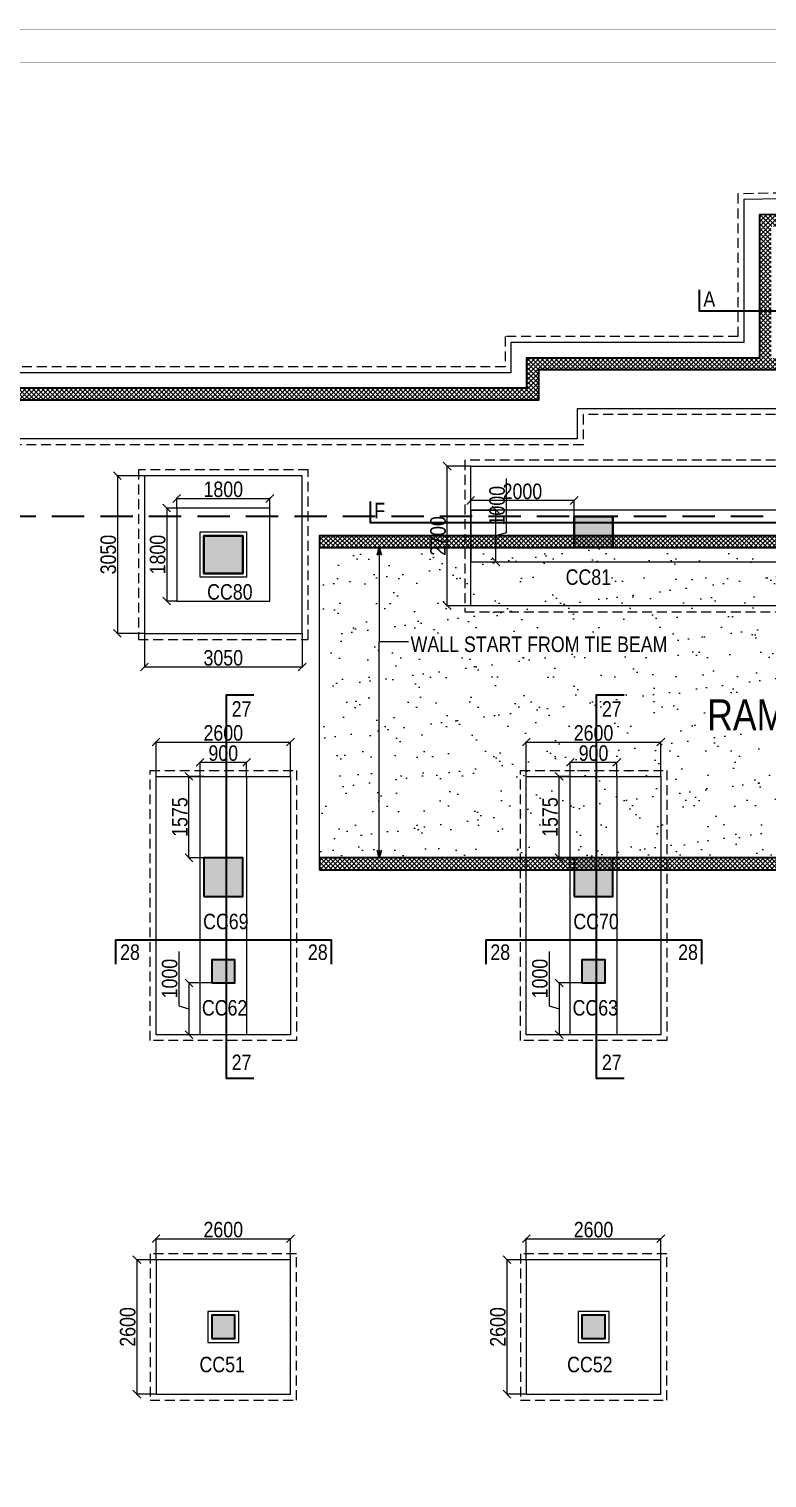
# Model space of a CAD drawing. Header units: millimetres. Extents: x 1112055 to 3390982, y -148532 to 766891.
# Drawn here: x 2890626 to 2904892, y 348168 to 376192 of the extents above; entities that cross this region are included whole.
import ezdxf

# ---------------------------------------------------------------- set-up
doc = ezdxf.new("R2010")
doc.units = ezdxf.units.MM
doc.header["$PDMODE"] = 35
doc.header["$PDSIZE"] = -25
doc.linetypes.add('DASHED2', pattern=[0.375, 0.25, -0.125])
doc.linetypes.add('Hidden', pattern=[9.525, 6.35, -3.175])
for name, color, linetype, lineweight in [('B COL. NO.', 3, 'Continuous', 20), ('B FINAL COLUMN', 1, 'Continuous', 30), ('B FOOTING', 49, 'Continuous', 20), ('B FOOTING DIM', 234, 'Continuous', 9), ('B HATCH', 250, 'Continuous', 0), ('B P.C.C', 251, 'Continuous', 0), ('B TITLE BLOCK', 250, 'Continuous', 0), ('EXCAVATION LINE', 236, 'Continuous', 30)]:
    doc.layers.add(name, color=color, linetype=linetype, lineweight=lineweight)
doc.layers.add('B Pedestal', color=7, linetype='Continuous', lineweight=9, true_color=0x5c8948)
doc.layers.add('B-COL HT', color=7, linetype='Continuous', lineweight=0, true_color=0x4e4f45)
doc.styles.add('ARIAL', font='arial.ttf')
doc.styles.add('SWINC', font='swissc.ttf')
doc.dimstyles.new('BHOOMI', dxfattribs={"dimtxt": 230, "dimasz": 150, "dimexe": 10, "dimexo": 0, "dimgap": 25, "dimtad": 1, "dimdec": 0, "dimzin": 0, "dimdsep": 46, "dimtxsty": 'SWINC', "dimblk": 'OBLIQUE', "dimcen": 0.09, "dimclrd": 250, "dimclre": 250, "dimclrt": 256, "dimaunit": 1, "dimadec": 3, "dimazin": 0, "dimtfac": 1, "dimtdec": 0, "dimtofl": 0, "dimtmove": 1, "dimatfit": 3, "dimfxl": 100, "dimtolj": 1, "dimtzin": 0, "dimlwd": 9, "dimlwe": 5, "dimarcsym": 0})
doc.dimstyles.new('DIM 1', dxfattribs={"dimscale": 0, "dimtxt": 230, "dimasz": 150, "dimexe": 0.18, "dimexo": 0.0625, "dimgap": 0.5, "dimtad": 1, "dimdec": 0, "dimzin": 0, "dimdsep": 46, "dimtxsty": 'ARIAL', "dimblk": 'OBLIQUE', "dimcen": 6, "dimse1": 1, "dimse2": 1, "dimclrd": 256, "dimclrt": 256, "dimadec": 0, "dimazin": 2, "dimtfac": 0.75, "dimtdec": 0, "dimtix": 1, "dimtofl": 0, "dimtmove": 1, "dimatfit": 3, "dimldrblk": 'OPEN30', "dimfxl": 0.18, "dimfrac": 1, "dimtolj": 1, "dimtzin": 0, "dimlwd": -1, "dimarcsym": 0})
pattern_1 = [(45, (1045717.51, -149308.41), (-44.9012806, 44.9012806), []), (135, (1045717.51, -149308.41), (-44.9012806, -44.9012806), [])]

# ---------------------------------------------------------------- blocks, each defined once
blk = doc.blocks.new('_Oblique')
at = {"color": 0, "linetype": 'ByBlock', "lineweight": -2}
blk.add_line((-0.5, -0.5), (0.5, 0.5), dxfattribs=at)
blk = doc.blocks.new('*D4913')
at = {"layer": 'B FOOTING DIM', "color": 250, "lineweight": 5, "ltscale": 0.5, "transparency": 16777216}
for p, q in [((2899164, 366887), (2899164, 367082)), ((2901164, 367072), (2899164, 367072)), ((2901164, 366762), (2901164, 367082))]:
    blk.add_line(p, q, dxfattribs=at)
at = {"layer": 'Defpoints', "color": 0, "transparency": 16777216}
for p in [(2899164, 367072), (2899164, 366887), (2901164, 366762)]:
    blk.add_point(p, dxfattribs=at)
at = {"layer": 'B FOOTING DIM', "color": 250, "lineweight": 5, "transparency": 16777216, "xscale": 150, "yscale": 150, "zscale": 150, "rotation": 180}
blk.add_blockref('_Oblique', (2899164, 367072), dxfattribs=at)
at = {"layer": 'B FOOTING DIM', "color": 250, "lineweight": 5, "transparency": 16777216, "xscale": 150, "yscale": 150, "zscale": 150}
blk.add_blockref('_Oblique', (2901164, 367072), dxfattribs=at)
at = {"layer": 'B FOOTING DIM', "transparency": 16777216, "insert": (2900164, 367247), "char_height": 300, "attachment_point": 5, "style": 'SWINC'}
blk.add_mtext('\\A1;2000', dxfattribs=at)
blk = doc.blocks.new('*D4914')
at = {"layer": 'B FOOTING DIM', "color": 250, "lineweight": 5, "ltscale": 0.5, "transparency": 16777216}
for p, q in [((2899164, 367737), (2898699, 367737)), ((2898709, 365037), (2898709, 367737)), ((2899164, 365037), (2898699, 365037))]:
    blk.add_line(p, q, dxfattribs=at)
at = {"layer": 'Defpoints', "color": 0, "transparency": 16777216}
for p in [(2898709, 367737), (2899164, 367737), (2899164, 365037)]:
    blk.add_point(p, dxfattribs=at)
at = {"layer": 'B FOOTING DIM', "color": 250, "lineweight": 5, "transparency": 16777216, "xscale": 150, "yscale": 150, "zscale": 150}
for p, rotation in [((2898709, 367737), 90), ((2898709, 365037), 270)]:
    blk.add_blockref('_Oblique', p, dxfattribs=dict(at, rotation=rotation))
at = {"layer": 'B FOOTING DIM', "transparency": 16777216, "insert": (2898534, 366387), "char_height": 300, "attachment_point": 5, "rotation": 90, "style": 'SWINC'}
blk.add_mtext('\\A1;2700', dxfattribs=at)
blk = doc.blocks.new('*D4915')
at = {"layer": 'B FOOTING DIM', "color": 250, "lineweight": 5, "ltscale": 0.5, "transparency": 16777216}
for p, q in [((2899850, 367497), (2899850, 366447)), ((2899164, 366887), (2899662, 366887)), ((2899652, 365887), (2899652, 366887)), ((2899850, 366447), (2899652, 366387)), ((2899164, 365887), (2899662, 365887))]:
    blk.add_line(p, q, dxfattribs=at)
at = {"layer": 'Defpoints', "color": 0, "transparency": 16777216}
for p in [(2899164, 366887), (2899652, 366887), (2899164, 365887)]:
    blk.add_point(p, dxfattribs=at)
at = {"layer": 'B FOOTING DIM', "color": 250, "lineweight": 5, "transparency": 16777216, "xscale": 150, "yscale": 150, "zscale": 150}
for p, rotation in [((2899652, 366887), 90), ((2899652, 365887), 270)]:
    blk.add_blockref('_Oblique', p, dxfattribs=dict(at, rotation=rotation))
at = {"layer": 'B FOOTING DIM', "transparency": 16777216, "insert": (2899675, 366972), "char_height": 300, "attachment_point": 5, "rotation": 90, "style": 'SWINC'}
blk.add_mtext('\\A1;1000', dxfattribs=at)
blk = doc.blocks.new('*D5030')
at = {"layer": 'B FOOTING DIM', "color": 250, "lineweight": 5, "ltscale": 0.5, "transparency": 16777216}
for p, q in [((2892857, 367552), (2892325, 367552)), ((2892335, 367552), (2892335, 364502)), ((2892857, 364502), (2892325, 364502))]:
    blk.add_line(p, q, dxfattribs=at)
at = {"layer": 'Defpoints', "color": 0, "transparency": 16777216}
for p in [(2892857, 367552), (2892335, 364502), (2892857, 364502)]:
    blk.add_point(p, dxfattribs=at)
at = {"layer": 'B FOOTING DIM', "color": 250, "lineweight": 5, "transparency": 16777216, "xscale": 150, "yscale": 150, "zscale": 150}
for p, rotation in [((2892335, 367552), 90), ((2892335, 364502), 270)]:
    blk.add_blockref('_Oblique', p, dxfattribs=dict(at, rotation=rotation))
at = {"layer": 'B FOOTING DIM', "transparency": 16777216, "insert": (2892160, 366027), "char_height": 300, "attachment_point": 5, "rotation": 90, "style": 'SWINC'}
blk.add_mtext('\\A1;3050', dxfattribs=at)
blk = doc.blocks.new('*D5031')
at = {"layer": 'B FOOTING DIM', "color": 250, "lineweight": 5, "ltscale": 0.5, "transparency": 16777216}
for p, q in [((2892857, 364502), (2892857, 363843)), ((2895907, 364502), (2895907, 363843)), ((2892857, 363853), (2895907, 363853))]:
    blk.add_line(p, q, dxfattribs=at)
at = {"layer": 'Defpoints', "color": 0, "transparency": 16777216}
for p in [(2892857, 364502), (2895907, 364502), (2895907, 363853)]:
    blk.add_point(p, dxfattribs=at)
at = {"layer": 'B FOOTING DIM', "color": 250, "lineweight": 5, "transparency": 16777216, "xscale": 150, "yscale": 150, "zscale": 150, "rotation": 180}
blk.add_blockref('_Oblique', (2892857, 363853), dxfattribs=at)
at = {"layer": 'B FOOTING DIM', "color": 250, "lineweight": 5, "transparency": 16777216, "xscale": 150, "yscale": 150, "zscale": 150}
blk.add_blockref('_Oblique', (2895907, 363853), dxfattribs=at)
at = {"layer": 'B FOOTING DIM', "transparency": 16777216, "insert": (2894382, 364028), "char_height": 300, "attachment_point": 5, "style": 'SWINC'}
blk.add_mtext('\\A1;3050', dxfattribs=at)
blk = doc.blocks.new('*D5032')
at = {"layer": 'B FOOTING DIM', "color": 250, "lineweight": 5, "ltscale": 0.5, "transparency": 16777216}
for p, q in [((2893482, 366927), (2893482, 367122)), ((2893482, 367112), (2895282, 367112)), ((2895282, 366927), (2895282, 367122))]:
    blk.add_line(p, q, dxfattribs=at)
at = {"layer": 'Defpoints', "color": 0, "transparency": 16777216}
for p in [(2895282, 367112), (2893482, 366927), (2895282, 366927)]:
    blk.add_point(p, dxfattribs=at)
at = {"layer": 'B FOOTING DIM', "color": 250, "lineweight": 5, "transparency": 16777216, "xscale": 150, "yscale": 150, "zscale": 150, "rotation": 180}
blk.add_blockref('_Oblique', (2893482, 367112), dxfattribs=at)
at = {"layer": 'B FOOTING DIM', "color": 250, "lineweight": 5, "transparency": 16777216, "xscale": 150, "yscale": 150, "zscale": 150}
blk.add_blockref('_Oblique', (2895282, 367112), dxfattribs=at)
at = {"layer": 'B FOOTING DIM', "transparency": 16777216, "insert": (2894382, 367287), "char_height": 300, "attachment_point": 5, "style": 'SWINC'}
blk.add_mtext('\\A1;1800', dxfattribs=at)
blk = doc.blocks.new('*D5033')
at = {"layer": 'B FOOTING DIM', "color": 250, "lineweight": 5, "ltscale": 0.5, "transparency": 16777216}
for p, q in [((2893482, 366927), (2893279, 366927)), ((2893289, 366927), (2893289, 365127)), ((2893482, 365127), (2893279, 365127))]:
    blk.add_line(p, q, dxfattribs=at)
at = {"layer": 'Defpoints', "color": 0, "transparency": 16777216}
for p in [(2893482, 366927), (2893289, 365127), (2893482, 365127)]:
    blk.add_point(p, dxfattribs=at)
at = {"layer": 'B FOOTING DIM', "color": 250, "lineweight": 5, "transparency": 16777216, "xscale": 150, "yscale": 150, "zscale": 150}
for p, rotation in [((2893289, 366927), 90), ((2893289, 365127), 270)]:
    blk.add_blockref('_Oblique', p, dxfattribs=dict(at, rotation=rotation))
at = {"layer": 'B FOOTING DIM', "transparency": 16777216, "insert": (2893114, 366027), "char_height": 300, "attachment_point": 5, "rotation": 90, "style": 'SWINC'}
blk.add_mtext('\\A1;1800', dxfattribs=at)
blk = doc.blocks.new('*D5078')
at = {"layer": 'B FOOTING DIM', "color": 250, "lineweight": 5, "ltscale": 0.5, "transparency": 16777216}
for p, q in [((2894007, 361737), (2893709, 361737)), ((2893719, 360162), (2893719, 361737)), ((2894007, 360162), (2893709, 360162))]:
    blk.add_line(p, q, dxfattribs=at)
at = {"layer": 'Defpoints', "color": 0, "transparency": 16777216}
for p in [(2893719, 361737), (2894007, 361737), (2894007, 360162)]:
    blk.add_point(p, dxfattribs=at)
at = {"layer": 'B FOOTING DIM', "color": 250, "lineweight": 5, "transparency": 16777216, "xscale": 150, "yscale": 150, "zscale": 150}
for p, rotation in [((2893719, 361737), 90), ((2893719, 360162), 270)]:
    blk.add_blockref('_Oblique', p, dxfattribs=dict(at, rotation=rotation))
at = {"layer": 'B FOOTING DIM', "transparency": 16777216, "insert": (2893544, 360950), "char_height": 300, "attachment_point": 5, "rotation": 90, "style": 'SWINC'}
blk.add_mtext('\\A1;1575', dxfattribs=at)
blk = doc.blocks.new('*D5079')
at = {"layer": 'B FOOTING DIM', "color": 250, "lineweight": 5, "ltscale": 0.5, "transparency": 16777216}
for p, q in [((2893521, 358352), (2893521, 357302)), ((2894232, 357742), (2893709, 357742)), ((2893719, 357742), (2893719, 356742)), ((2893521, 357302), (2893719, 357242)), ((2894232, 356742), (2893709, 356742))]:
    blk.add_line(p, q, dxfattribs=at)
at = {"layer": 'Defpoints', "color": 0, "transparency": 16777216}
for p in [(2894232, 357742), (2893719, 356742), (2894232, 356742)]:
    blk.add_point(p, dxfattribs=at)
at = {"layer": 'B FOOTING DIM', "color": 250, "lineweight": 5, "transparency": 16777216, "xscale": 150, "yscale": 150, "zscale": 150}
for p, rotation in [((2893719, 357742), 90), ((2893719, 356742), 270)]:
    blk.add_blockref('_Oblique', p, dxfattribs=dict(at, rotation=rotation))
at = {"layer": 'B FOOTING DIM', "transparency": 16777216, "insert": (2893346, 357827), "char_height": 300, "attachment_point": 5, "rotation": 90, "style": 'SWINC'}
blk.add_mtext('\\A1;1000', dxfattribs=at)
blk = doc.blocks.new('*D5080')
at = {"layer": 'B FOOTING DIM', "color": 250, "lineweight": 5, "ltscale": 0.5, "transparency": 16777216}
for p, q in [((2893932, 361737), (2893932, 362020)), ((2893932, 362010), (2894832, 362010)), ((2894832, 361737), (2894832, 362020))]:
    blk.add_line(p, q, dxfattribs=at)
at = {"layer": 'Defpoints', "color": 0, "transparency": 16777216}
for p in [(2894832, 362010), (2893932, 361737), (2894832, 361737)]:
    blk.add_point(p, dxfattribs=at)
at = {"layer": 'B FOOTING DIM', "color": 250, "lineweight": 5, "transparency": 16777216, "xscale": 150, "yscale": 150, "zscale": 150, "rotation": 180}
blk.add_blockref('_Oblique', (2893932, 362010), dxfattribs=at)
at = {"layer": 'B FOOTING DIM', "color": 250, "lineweight": 5, "transparency": 16777216, "xscale": 150, "yscale": 150, "zscale": 150}
blk.add_blockref('_Oblique', (2894832, 362010), dxfattribs=at)
at = {"layer": 'B FOOTING DIM', "transparency": 16777216, "insert": (2894382, 362185), "char_height": 300, "attachment_point": 5, "style": 'SWINC'}
blk.add_mtext('\\A1;900', dxfattribs=at)
blk = doc.blocks.new('*D5081')
at = {"layer": 'B FOOTING DIM', "color": 250, "lineweight": 5, "ltscale": 0.5, "transparency": 16777216}
for p, q in [((2893082, 361737), (2893082, 362411)), ((2893082, 362401), (2895682, 362401)), ((2895682, 361737), (2895682, 362411))]:
    blk.add_line(p, q, dxfattribs=at)
at = {"layer": 'Defpoints', "color": 0, "transparency": 16777216}
for p in [(2895682, 362401), (2893082, 361737), (2895682, 361737)]:
    blk.add_point(p, dxfattribs=at)
at = {"layer": 'B FOOTING DIM', "color": 250, "lineweight": 5, "transparency": 16777216, "xscale": 150, "yscale": 150, "zscale": 150, "rotation": 180}
blk.add_blockref('_Oblique', (2893082, 362401), dxfattribs=at)
at = {"layer": 'B FOOTING DIM', "color": 250, "lineweight": 5, "transparency": 16777216, "xscale": 150, "yscale": 150, "zscale": 150}
blk.add_blockref('_Oblique', (2895682, 362401), dxfattribs=at)
at = {"layer": 'B FOOTING DIM', "transparency": 16777216, "insert": (2894382, 362576), "char_height": 300, "attachment_point": 5, "style": 'SWINC'}
blk.add_mtext('\\A1;2600', dxfattribs=at)
blk = doc.blocks.new('*D5082')
at = {"layer": 'B FOOTING DIM', "color": 250, "lineweight": 5, "ltscale": 0.5, "transparency": 16777216}
for p, q in [((2901089, 361737), (2900865, 361737)), ((2900875, 360162), (2900875, 361737)), ((2901164, 360162), (2900865, 360162))]:
    blk.add_line(p, q, dxfattribs=at)
at = {"layer": 'Defpoints', "color": 0, "transparency": 16777216}
for p in [(2900875, 361737), (2901089, 361737), (2901164, 360162)]:
    blk.add_point(p, dxfattribs=at)
at = {"layer": 'B FOOTING DIM', "color": 250, "lineweight": 5, "transparency": 16777216, "xscale": 150, "yscale": 150, "zscale": 150}
for p, rotation in [((2900875, 361737), 90), ((2900875, 360162), 270)]:
    blk.add_blockref('_Oblique', p, dxfattribs=dict(at, rotation=rotation))
at = {"layer": 'B FOOTING DIM', "transparency": 16777216, "insert": (2900700, 360950), "char_height": 300, "attachment_point": 5, "rotation": 90, "style": 'SWINC'}
blk.add_mtext('\\A1;1575', dxfattribs=at)
blk = doc.blocks.new('*D5083')
at = {"layer": 'B FOOTING DIM', "color": 250, "lineweight": 5, "ltscale": 0.5, "transparency": 16777216}
for p, q in [((2900678, 358352), (2900678, 357302)), ((2901389, 357742), (2900865, 357742)), ((2900875, 357742), (2900875, 356742)), ((2900678, 357302), (2900875, 357242)), ((2901089, 356742), (2900865, 356742))]:
    blk.add_line(p, q, dxfattribs=at)
at = {"layer": 'Defpoints', "color": 0, "transparency": 16777216}
for p in [(2901389, 357742), (2900875, 356742), (2901089, 356742)]:
    blk.add_point(p, dxfattribs=at)
at = {"layer": 'B FOOTING DIM', "color": 250, "lineweight": 5, "transparency": 16777216, "xscale": 150, "yscale": 150, "zscale": 150}
for p, rotation in [((2900875, 357742), 90), ((2900875, 356742), 270)]:
    blk.add_blockref('_Oblique', p, dxfattribs=dict(at, rotation=rotation))
at = {"layer": 'B FOOTING DIM', "transparency": 16777216, "insert": (2900503, 357827), "char_height": 300, "attachment_point": 5, "rotation": 90, "style": 'SWINC'}
blk.add_mtext('\\A1;1000', dxfattribs=at)
blk = doc.blocks.new('*D5084')
at = {"layer": 'B FOOTING DIM', "color": 250, "lineweight": 5, "ltscale": 0.5, "transparency": 16777216}
for p, q in [((2901089, 361737), (2901089, 362020)), ((2901089, 362010), (2901989, 362010)), ((2901989, 361737), (2901989, 362020))]:
    blk.add_line(p, q, dxfattribs=at)
at = {"layer": 'Defpoints', "color": 0, "transparency": 16777216}
for p in [(2901989, 362010), (2901089, 361737), (2901989, 361737)]:
    blk.add_point(p, dxfattribs=at)
at = {"layer": 'B FOOTING DIM', "color": 250, "lineweight": 5, "transparency": 16777216, "xscale": 150, "yscale": 150, "zscale": 150, "rotation": 180}
blk.add_blockref('_Oblique', (2901089, 362010), dxfattribs=at)
at = {"layer": 'B FOOTING DIM', "color": 250, "lineweight": 5, "transparency": 16777216, "xscale": 150, "yscale": 150, "zscale": 150}
blk.add_blockref('_Oblique', (2901989, 362010), dxfattribs=at)
at = {"layer": 'B FOOTING DIM', "transparency": 16777216, "insert": (2901539, 362185), "char_height": 300, "attachment_point": 5, "style": 'SWINC'}
blk.add_mtext('\\A1;900', dxfattribs=at)
blk = doc.blocks.new('*D5085')
at = {"layer": 'B FOOTING DIM', "color": 250, "lineweight": 5, "ltscale": 0.5, "transparency": 16777216}
for p, q in [((2900239, 361737), (2900239, 362411)), ((2900239, 362401), (2902839, 362401)), ((2902839, 361737), (2902839, 362411))]:
    blk.add_line(p, q, dxfattribs=at)
at = {"layer": 'Defpoints', "color": 0, "transparency": 16777216}
for p in [(2902839, 362401), (2900239, 361737), (2902839, 361737)]:
    blk.add_point(p, dxfattribs=at)
at = {"layer": 'B FOOTING DIM', "color": 250, "lineweight": 5, "transparency": 16777216, "xscale": 150, "yscale": 150, "zscale": 150, "rotation": 180}
blk.add_blockref('_Oblique', (2900239, 362401), dxfattribs=at)
at = {"layer": 'B FOOTING DIM', "color": 250, "lineweight": 5, "transparency": 16777216, "xscale": 150, "yscale": 150, "zscale": 150}
blk.add_blockref('_Oblique', (2902839, 362401), dxfattribs=at)
at = {"layer": 'B FOOTING DIM', "transparency": 16777216, "insert": (2901539, 362576), "char_height": 300, "attachment_point": 5, "style": 'SWINC'}
blk.add_mtext('\\A1;2600', dxfattribs=at)
blk = doc.blocks.new('*D5108')
at = {"layer": 'B FOOTING DIM', "color": 250, "lineweight": 5, "ltscale": 0.5, "transparency": 16777216}
for p, q in [((2893082, 352390), (2893082, 352806)), ((2893082, 352796), (2895682, 352796)), ((2895682, 352390), (2895682, 352806))]:
    blk.add_line(p, q, dxfattribs=at)
at = {"layer": 'Defpoints', "color": 0, "transparency": 16777216}
for p in [(2895682, 352796), (2893082, 352390), (2895682, 352390)]:
    blk.add_point(p, dxfattribs=at)
at = {"layer": 'B FOOTING DIM', "color": 250, "lineweight": 5, "transparency": 16777216, "xscale": 150, "yscale": 150, "zscale": 150, "rotation": 180}
blk.add_blockref('_Oblique', (2893082, 352796), dxfattribs=at)
at = {"layer": 'B FOOTING DIM', "color": 250, "lineweight": 5, "transparency": 16777216, "xscale": 150, "yscale": 150, "zscale": 150}
blk.add_blockref('_Oblique', (2895682, 352796), dxfattribs=at)
at = {"layer": 'B FOOTING DIM', "transparency": 16777216, "insert": (2894382, 352971), "char_height": 300, "attachment_point": 5, "style": 'SWINC'}
blk.add_mtext('\\A1;2600', dxfattribs=at)
blk = doc.blocks.new('*D5109')
at = {"layer": 'B FOOTING DIM', "color": 250, "lineweight": 5, "ltscale": 0.5, "transparency": 16777216}
for p, q in [((2893082, 352390), (2892700, 352390)), ((2892710, 352390), (2892710, 349790)), ((2893082, 349790), (2892700, 349790))]:
    blk.add_line(p, q, dxfattribs=at)
at = {"layer": 'Defpoints', "color": 0, "transparency": 16777216}
for p in [(2893082, 352390), (2892710, 349790), (2893082, 349790)]:
    blk.add_point(p, dxfattribs=at)
at = {"layer": 'B FOOTING DIM', "color": 250, "lineweight": 5, "transparency": 16777216, "xscale": 150, "yscale": 150, "zscale": 150}
for p, rotation in [((2892710, 352390), 90), ((2892710, 349790), 270)]:
    blk.add_blockref('_Oblique', p, dxfattribs=dict(at, rotation=rotation))
at = {"layer": 'B FOOTING DIM', "transparency": 16777216, "insert": (2892535, 351090), "char_height": 300, "attachment_point": 5, "rotation": 90, "style": 'SWINC'}
blk.add_mtext('\\A1;2600', dxfattribs=at)
blk = doc.blocks.new('*D5110')
at = {"layer": 'B FOOTING DIM', "color": 250, "lineweight": 5, "ltscale": 0.5, "transparency": 16777216}
for p, q in [((2900239, 352390), (2900239, 352806)), ((2900239, 352796), (2902839, 352796)), ((2902839, 352390), (2902839, 352806))]:
    blk.add_line(p, q, dxfattribs=at)
at = {"layer": 'Defpoints', "color": 0, "transparency": 16777216}
for p in [(2902839, 352796), (2900239, 352390), (2902839, 352390)]:
    blk.add_point(p, dxfattribs=at)
at = {"layer": 'B FOOTING DIM', "color": 250, "lineweight": 5, "transparency": 16777216, "xscale": 150, "yscale": 150, "zscale": 150, "rotation": 180}
blk.add_blockref('_Oblique', (2900239, 352796), dxfattribs=at)
at = {"layer": 'B FOOTING DIM', "color": 250, "lineweight": 5, "transparency": 16777216, "xscale": 150, "yscale": 150, "zscale": 150}
blk.add_blockref('_Oblique', (2902839, 352796), dxfattribs=at)
at = {"layer": 'B FOOTING DIM', "transparency": 16777216, "insert": (2901539, 352971), "char_height": 300, "attachment_point": 5, "style": 'SWINC'}
blk.add_mtext('\\A1;2600', dxfattribs=at)
blk = doc.blocks.new('*D5111')
at = {"layer": 'B FOOTING DIM', "color": 250, "lineweight": 5, "ltscale": 0.5, "transparency": 16777216}
for p, q in [((2900239, 352390), (2899856, 352390)), ((2899866, 352390), (2899866, 349790)), ((2900239, 349790), (2899856, 349790))]:
    blk.add_line(p, q, dxfattribs=at)
at = {"layer": 'Defpoints', "color": 0, "transparency": 16777216}
for p in [(2900239, 352390), (2899866, 349790), (2900239, 349790)]:
    blk.add_point(p, dxfattribs=at)
at = {"layer": 'B FOOTING DIM', "color": 250, "lineweight": 5, "transparency": 16777216, "xscale": 150, "yscale": 150, "zscale": 150}
for p, rotation in [((2899866, 352390), 90), ((2899866, 349790), 270)]:
    blk.add_blockref('_Oblique', p, dxfattribs=dict(at, rotation=rotation))
at = {"layer": 'B FOOTING DIM', "transparency": 16777216, "insert": (2899691, 351090), "char_height": 300, "attachment_point": 5, "rotation": 90, "style": 'SWINC'}
blk.add_mtext('\\A1;2600', dxfattribs=at)
blk = doc.blocks.new('_Open30')
at = {"color": 0, "linetype": 'ByBlock', "lineweight": -2}
for p, q in [((-1, 0.27), (0, 0)), ((0, 0), (-1, -0.27)), ((0, 0), (-1, 0))]:
    blk.add_line(p, q, dxfattribs=at)

msp = doc.modelspace()

# ---------------------------------------------------------------- hatches: boundary and pattern name
at = {"layer": 'B HATCH', "lineweight": 0}
h = msp.add_hatch(dxfattribs=at)
h.set_pattern_fill('ANSI37', color=250, scale=20, style=0)
h.set_pattern_definition([(45, (1154208.626, -149308.41), (-44.9012806, 44.9012806), []), (135, (1154208.626, -149308.41), (-44.9012806, -44.9012806), [])])
h.paths.add_polyline_path([(2930839.2, 369281.5), (2930839.2, 372824.4), (2923664.2, 372698.5), (2923664.2, 369281.7)], flags=16)
h.paths.add_polyline_path([(2904975.2, 369828.2), (2909924.2, 369828.2), (2909924.2, 372457.1), (2904975.2, 372370.2)], flags=16)
h.paths.add_polyline_path([(2911814.2, 372490.5), (2912264.2, 372498.4), (2912264.2, 369281.2), (2911814.2, 369281.2)], flags=16)
h.paths.add_polyline_path([(2867749.2, 369013), (2867749.2, 260347.4), (2918209.2, 260347.4), (2918209.2, 300147.4), (2930839.2, 300147.4), (2930839.2, 369051.5), (2911800.8, 369052), (2911800.8, 366392.4), (2911584.2, 366392.4), (2911584.2, 372486.5), (2910154.2, 372461.4), (2910154.2, 366392.4), (2909924.2, 366392.4), (2909924.2, 369598.2), (2900473.2, 369598.2), (2900473.2, 369013)], flags=16)
h.paths.add_polyline_path([(2923438.8, 372694.5), (2923438.8, 369281.7), (2916009.2, 369281.9), (2916009.2, 372564.1)], flags=16)
h.paths.add_polyline_path([(2912494.2, 369282), (2912494.2, 372502.4), (2915779.2, 372560.1), (2915779.2, 369281.9)], flags=16)
h.paths.add_polyline_path([(2900243.2, 369243), (2867519.2, 369243), (2867519.2, 260117.4), (2918439.2, 260117.4), (2918439.2, 299917.4), (2931069.2, 299917.4), (2931069.2, 373058.5), (2904745.2, 372596.5), (2904745.2, 369828.2), (2900243.2, 369828.2)])
at = {"layer": 'B HATCH'}
h = msp.add_hatch(dxfattribs=at)
h.set_pattern_fill('ANSI37', color=250, scale=20, style=0)
h.set_pattern_definition(pattern_1)
h.paths.add_polyline_path([(2896244.2, 366162.4), (2908395.8, 366162.4), (2908395.8, 366392.4), (2896244.2, 366392.4)])
h = msp.add_hatch(dxfattribs=at)
h.set_pattern_fill('ANSI37', color=250, scale=20, style=0)
h.set_pattern_definition(pattern_1)
h.paths.add_polyline_path([(2896244.2, 359932.4), (2908320.8, 359932.4), (2908320.8, 360162.4), (2896244.2, 360162.4)])
at = {"layer": 'B-COL HT', "lineweight": 0}
h = msp.add_hatch(color=250, dxfattribs=at)
h.dxf.hatch_style = 1
h.paths.add_polyline_path([(2901164.2, 366162.4), (2901914.2, 366162.4), (2901914.2, 366762.4), (2901164.2, 366762.4)])
h = msp.add_hatch(color=250, dxfattribs=at)
h.dxf.hatch_style = 1
h.paths.add_polyline_path([(2894007.5, 365662.4), (2894757.5, 365662.4), (2894757.5, 366392.4), (2894007.5, 366392.4)])
h = msp.add_hatch(color=250, dxfattribs=at)
h.dxf.hatch_style = 1
h.paths.add_polyline_path([(2894007.5, 359412.4), (2894757.5, 359412.4), (2894757.5, 360162.4), (2894007.5, 360162.4)])
h = msp.add_hatch(color=250, dxfattribs=at)
h.dxf.hatch_style = 1
h.paths.add_polyline_path([(2901164.2, 359412.4), (2901914.2, 359412.4), (2901914.2, 360162.4), (2901164.2, 360162.4)])
h = msp.add_hatch(color=250, dxfattribs=at)
h.dxf.hatch_style = 1
h.paths.add_polyline_path([(2894157.5, 357742.4), (2894607.5, 357742.4), (2894607.5, 358192.4), (2894157.5, 358192.4)])
h = msp.add_hatch(color=250, dxfattribs=at)
h.dxf.hatch_style = 1
h.paths.add_polyline_path([(2894157.5, 357742.4), (2894607.5, 357742.4), (2894607.5, 358192.4), (2894157.5, 358192.4)])
h = msp.add_hatch(color=250, dxfattribs=at)
h.dxf.hatch_style = 1
h.paths.add_polyline_path([(2901314.2, 357742.4), (2901764.2, 357742.4), (2901764.2, 358192.4), (2901314.2, 358192.4)])
h = msp.add_hatch(color=250, dxfattribs=at)
h.dxf.hatch_style = 1
h.paths.add_polyline_path([(2901314.2, 357742.4), (2901764.2, 357742.4), (2901764.2, 358192.4), (2901314.2, 358192.4)])
h = msp.add_hatch(color=250, dxfattribs=at)
h.dxf.hatch_style = 1
h.paths.add_polyline_path([(2894157.5, 350864.9), (2894607.5, 350864.9), (2894607.5, 351314.9), (2894157.5, 351314.9)])
h = msp.add_hatch(color=250, dxfattribs=at)
h.dxf.hatch_style = 1
h.paths.add_polyline_path([(2901314.2, 350864.9), (2901764.2, 350864.9), (2901764.2, 351314.9), (2901314.2, 351314.9)])
h = msp.add_hatch(color=250, dxfattribs=at)
h.dxf.hatch_style = 1
h.paths.add_polyline_path([(2901314.2, 350864.9), (2901764.2, 350864.9), (2901764.2, 351314.9), (2901314.2, 351314.9)])
at = {"layer": 'EXCAVATION LINE', "lineweight": 0}
h = msp.add_hatch(dxfattribs=at)
h.set_pattern_fill('AR-SAND', color=250, scale=15)
h.set_pattern_definition([(37.5, (785108.54, -8194.46), (-24.00047, 734.11986), [0, -579.12, 0, -647.7, 0, -619.125]), (7.5, (785108.5, -8194.5), (674.28492, 1075.23765), [0, -312.42, 0, -521.97, 0, -200.025]), (327.5, (784639.9, -8194.46), (1186.48856, 2.15578), [0, -190.5, 0, -685.8, 0, -895.35]), (317.5, (784639.9, -8194.5), (1145.3347, 334.394), [0, -95.25, 0, -449.58, 0, -514.35])])
h.paths.add_polyline_path([(2896244.2, 366162.4), (2915922.5, 366162.4), (2915922.5, 360162.4), (2896244.2, 360162.4)])

# ---------------------------------------------------------------- linework, layer by layer
at = {"color": 6, "lineweight": 30}
for points in [[(2903579.9, 371147.5), (2903579.9, 370738.3), (2932200.8, 370738.3), (2932200.8, 371147.5)], [(2897219.3, 367055.5), (2897219.3, 366646.3), (2918802.6, 366646.3), (2918802.6, 367055.5)], [(2894975.2, 363305.5), (2894435.2, 363305.5), (2894435.2, 355900.5), (2894975.2, 355900.5)], [(2902131.9, 363305.5), (2901591.9, 363305.5), (2901591.9, 355900.5), (2902131.9, 355900.5)], [(2892305.2, 358105.5), (2892305.2, 358575.5), (2896466.3, 358575.5), (2896466.3, 358105.5)], [(2899461.9, 358105.5), (2899461.9, 358575.5), (2903622.9, 358575.5), (2903622.9, 358105.5)]]:
    msp.add_lwpolyline(points, dxfattribs=at)
at = {"color": 16, "linetype": 'DASHED2', "lineweight": 30, "ltscale": 2500}
msp.add_lwpolyline([(2878719.2, 324917.4), (2931069.2, 324917.4), (2931069.2, 366762.4), (2878719.2, 366762.4)], close=True, dxfattribs=at)
at = {"layer": 'B FINAL COLUMN', "color": 16, "lineweight": 30}
msp.add_lwpolyline([(2900243.2, 369243), (2867519.2, 369243), (2867519.2, 260117.4), (2918439.2, 260117.4), (2918439.2, 299917.4), (2931069.2, 299917.4), (2931069.2, 373058.5), (2904745.2, 372596.5), (2904745.2, 369828.2), (2900243.2, 369828.2), (2900243.2, 369243)], dxfattribs=at)
msp.add_lwpolyline([(2867749.2, 260347.4), (2918209.2, 260347.4), (2918209.2, 300147.4), (2930839.2, 300147.4), (2930839.2, 369051.5), (2911800.8, 369052), (2911800.8, 366392.4), (2911584.2, 366392.4), (2911584.2, 372486.5), (2910154.2, 372461.4), (2910154.2, 366392.4), (2909924.2, 366392.4), (2909924.2, 369598.2), (2900473.2, 369598.2), (2900473.2, 369013), (2867749.2, 369013)], close=True, dxfattribs=at)
at = {"layer": 'B FINAL COLUMN', "color": 5}
for points in [[(2901164.2, 366162.4), (2901914.2, 366162.4), (2901914.2, 366762.4), (2901164.2, 366762.4)], [(2894007.5, 365662.4), (2894757.5, 365662.4), (2894757.5, 366392.4), (2894007.5, 366392.4)]]:
    msp.add_lwpolyline(points, close=True, dxfattribs=at)
at = {"layer": 'B FINAL COLUMN'}
for points in [[(2901164.2, 366762.4), (2901914.2, 366762.4), (2901914.2, 366162.4), (2901164.2, 366162.4)], [(2894007.5, 366392.4), (2894757.5, 366392.4), (2894757.5, 365662.4), (2894007.5, 365662.4)], [(2894007.5, 359412.4), (2894757.5, 359412.4), (2894757.5, 360162.4), (2894007.5, 360162.4)], [(2901164.2, 359412.4), (2901914.2, 359412.4), (2901914.2, 360162.4), (2901164.2, 360162.4)]]:
    msp.add_lwpolyline(points, close=True, dxfattribs=at)
at = {"layer": 'B FINAL COLUMN', "color": 4, "lineweight": 30}
for points in [[(2896244.2, 366162.4), (2908395.8, 366162.4), (2908395.8, 366392.4), (2896244.2, 366392.4)], [(2896244.2, 359932.4), (2908320.8, 359932.4), (2908320.8, 360162.4), (2896244.2, 360162.4)]]:
    msp.add_lwpolyline(points, close=True, dxfattribs=at)
at = {"layer": 'B FINAL COLUMN', "color": 4}
for points in [[(2894157.5, 357742.4), (2894607.5, 357742.4), (2894607.5, 358192.4), (2894157.5, 358192.4)], [(2901314.2, 357742.4), (2901764.2, 357742.4), (2901764.2, 358192.4), (2901314.2, 358192.4)], [(2901314.2, 350864.9), (2901764.2, 350864.9), (2901764.2, 351314.9), (2901314.2, 351314.9)]]:
    msp.add_lwpolyline(points, close=True, dxfattribs=at)
at = {"layer": 'B FINAL COLUMN', "color": 1}
for points in [[(2894157.5, 357742.4), (2894607.5, 357742.4), (2894607.5, 358192.4), (2894157.5, 358192.4)], [(2901314.2, 357742.4), (2901764.2, 357742.4), (2901764.2, 358192.4), (2901314.2, 358192.4)], [(2894157.5, 350864.9), (2894607.5, 350864.9), (2894607.5, 351314.9), (2894157.5, 351314.9)], [(2901314.2, 350864.9), (2901764.2, 350864.9), (2901764.2, 351314.9), (2901314.2, 351314.9)]]:
    msp.add_lwpolyline(points, close=True, dxfattribs=at)
at = {"layer": 'B FOOTING'}
for points in [[(2931369.2, 367662.4), (2931369.2, 373363.8), (2904445.2, 372891.3), (2904445.2, 370128.2), (2899943.2, 370128.2), (2899943.2, 369543), (2867219.2, 369543), (2867219.2, 367317.6)], [(2909174.2, 367737.4), (2909174.2, 368848.2), (2901223.2, 368848.2), (2901223.2, 368263), (2868499.2, 368263), (2868499.2, 367317.6)]]:
    msp.add_lwpolyline(points, dxfattribs=at)
for points in [[(2899164.2, 367737.4), (2917652.5, 367737.4), (2917652.5, 365037.4), (2899164.2, 365037.4)], [(2892857.5, 364502.4), (2895907.5, 364502.4), (2895907.5, 367552.4), (2892857.5, 367552.4)], [(2893482.5, 365127.4), (2895282.5, 365127.4), (2895282.5, 366927.4), (2893482.5, 366927.4)], [(2893082.5, 361737.4), (2895682.5, 361737.4), (2895682.5, 356742.4), (2893082.5, 356742.4)], [(2900239.2, 361737.4), (2902839.2, 361737.4), (2902839.2, 356742.4), (2900239.2, 356742.4)], [(2893082.5, 349789.9), (2895682.5, 349789.9), (2895682.5, 352389.9), (2893082.5, 352389.9)], [(2900239.2, 349789.9), (2902839.2, 349789.9), (2902839.2, 352389.9), (2900239.2, 352389.9)]]:
    msp.add_lwpolyline(points, close=True, dxfattribs=at)
at = {"layer": 'B P.C.C', "color": 250, "linetype": 'Hidden', "lineweight": 0, "ltscale": 30}
for points in [[(2931484.2, 367777.4), (2931484.2, 373480.8), (2904330.2, 373004.3), (2904330.2, 370243.2), (2899828.2, 370243.2), (2899828.2, 369658), (2867104.2, 369658), (2867104.2, 367432.6)], [(2909059.2, 367852.4), (2909059.2, 368733.2), (2901338.2, 368733.2), (2901338.2, 368148), (2868614.2, 368148), (2868614.2, 367432.6)], [(2909059.2, 367852.4), (2899049.2, 367852.4), (2899049.2, 364922.4), (2915208.2, 364922.4), (2915208.2, 361377.4), (2914187.5, 361377.4), (2914187.5, 360877.4), (2910036, 360877.4), (2910036, 361577.7), (2905334.4, 361577.7), (2905334.4, 356577.4), (2910036, 356577.4), (2910036, 359517.4), (2914187.5, 359517.4), (2914187.5, 358197.4), (2917367.5, 358197.4), (2917367.5, 361377.4), (2916567.5, 361377.4), (2916567.5, 364922.4), (2917767.5, 364922.4), (2917767.5, 367852.4), (2912665.8, 367852.4)]]:
    msp.add_lwpolyline(points, dxfattribs=at)
for points in [[(2892742.5, 364387.4), (2896022.5, 364387.4), (2896022.5, 367667.4), (2892742.5, 367667.4)], [(2892967.5, 361852.4), (2895797.5, 361852.4), (2895797.5, 356627.4), (2892967.5, 356627.4)], [(2900124.2, 361852.4), (2902954.2, 361852.4), (2902954.2, 356627.4), (2900124.2, 356627.4)], [(2892967.5, 349674.9), (2895797.5, 349674.9), (2895797.5, 352504.9), (2892967.5, 352504.9)], [(2900124.2, 349674.9), (2902954.2, 349674.9), (2902954.2, 352504.9), (2900124.2, 352504.9)]]:
    msp.add_lwpolyline(points, close=True, dxfattribs=at)
at = {"layer": 'B Pedestal', "color": 87, "lineweight": 9}
for points in [[(2917652.5, 366887.4), (2899164.2, 366887.4), (2899164.2, 365887.4), (2917652.5, 365887.4)], [(2893932.5, 366467.4), (2894832.5, 366467.4), (2894832.5, 365587.4), (2893932.5, 365587.4)], [(2893932.5, 361737.4), (2894832.5, 361737.4), (2894832.5, 356742.4), (2893932.5, 356742.4)], [(2901089.2, 361737.4), (2901989.2, 361737.4), (2901989.2, 356742.4), (2901089.2, 356742.4)], [(2894082.5, 350789.9), (2894682.5, 350789.9), (2894682.5, 351389.9), (2894082.5, 351389.9)], [(2901239.2, 350789.9), (2901839.2, 350789.9), (2901839.2, 351389.9), (2901239.2, 351389.9)]]:
    msp.add_lwpolyline(points, close=True, dxfattribs=at)
at = {"layer": 'B TITLE BLOCK', "color": 1, "const_width": 8.39}
msp.add_lwpolyline([(2860841, 376187.5), (2958389.3, 376187.5), (2958389.3, 208514.6), (2860841, 208514.6)], close=True, dxfattribs=at)
at = {"layer": 'B TITLE BLOCK', "color": 250, "lineweight": 0, "const_width": 8.39}
msp.add_lwpolyline([(2861493.7, 375534.8), (2957736.7, 375534.8), (2957736.7, 209167.3), (2861493.7, 209167.3)], close=True, dxfattribs=at)
at = {"layer": 'EXCAVATION LINE', "color": 250, "lineweight": 0}
msp.add_line((2896244.2, 360162.4), (2896244.2, 366162.4), dxfattribs=at)

# ---------------------------------------------------------------- texts
at = {"color": 6, "lineweight": 30, "style": 'SWINC'}
for s, p in [('A', (2903662.2, 370820.4)), ('F', (2897301.7, 366728.4)), ('27', (2894543.7, 362891)), ('27', (2901700.3, 362891)), ('28', (2892387.6, 358187.7)), ('28', (2896017.6, 358187.7)), ('28', (2899544.3, 358187.7)), ('28', (2903174.3, 358187.7)), ('27', (2894543.7, 356056)), ('27', (2901700.3, 356056))]:
    msp.add_text(s, height=300, dxfattribs=at).set_placement(p)
at = {"layer": 'B COL. NO.', "style": 'SWINC'}
for s, p in [('CC81', (2900999.5, 365441.1)), ('CC80', (2894069.7, 365155)), ('WALL START FROM TIE BEAM', (2898002.8, 364142.7)), ('CC69', (2893991.9, 358781.5)), ('CC70', (2901148.6, 358781.5)), ('CC62', (2893968.4, 357111.5)), ('CC63', (2901133.7, 357111.5)), ('CC51', (2893921.9, 350213.4)), ('CC52', (2901028.5, 350213.4))]:
    msp.add_text(s, height=300, dxfattribs=at).set_placement(p)
at = {"layer": 'EXCAVATION LINE', "color": 75, "style": 'SWINC'}
msp.add_text('RAMP IN FILLING', height=600, dxfattribs=at).set_placement((2903736.6, 362626.9))

# ---------------------------------------------------------------- dimensions: what is measured, and where the dimension line sits
at = {"layer": 'B FOOTING DIM', "color": 250, "ltscale": 0.5}
for base, p1, p2, picture, middle in [((2898708.6, 367737.4), (2899164.2, 365037.4), (2899164.2, 367737.4), '*D4914', (2898533.6, 366387.4)), ((2892334.6, 364502.4), (2892857.5, 367552.4), (2892857.5, 364502.4), '*D5030', (2892159.6, 366027.4)), ((2899652.5, 366887.4), (2899164.2, 365887.4), (2899164.2, 366887.4), '*D4915', (2899675, 366471.7)), ((2893288.7, 365127.4), (2893482.5, 366927.4), (2893482.5, 365127.4), '*D5033', (2893113.7, 366027.4)), ((2893718.8, 361737.4), (2894007.5, 360162.4), (2894007.5, 361737.4), '*D5078', (2893543.8, 360949.9)), ((2900875.5, 361737.4), (2901164.2, 360162.4), (2901089.2, 361737.4), '*D5082', (2900700.5, 360949.9)), ((2893718.8, 356742.4), (2894232.5, 357742.4), (2894232.5, 356742.4), '*D5079', (2893346.3, 357326.7)), ((2900875.5, 356742.4), (2901389.2, 357742.4), (2901089.2, 356742.4), '*D5083', (2900503, 357326.7))]:
    dim = msp.add_linear_dim(base=base, p1=p1, p2=p2, angle=90, dimstyle='BHOOMI', override={"dimtxt": 300, "dimlwd": 5}, dxfattribs=at)
    dim.commit()
    dim.dimension.update_dxf_attribs({"geometry": picture, "text_midpoint": middle})
for base, p1, p2, picture, middle in [((2895282.5, 367111.9), (2893482.5, 366927.4), (2895282.5, 366927.4), '*D5032', (2894382.5, 367286.9)), ((2899164.2, 367071.8), (2901164.2, 366762.4), (2899164.2, 366887.4), '*D4913', (2900164.2, 367246.8)), ((2895907.5, 363852.9), (2892857.5, 364502.4), (2895907.5, 364502.4), '*D5031', (2894382.5, 364027.9)), ((2895682.5, 362401.1), (2893082.5, 361737.4), (2895682.5, 361737.4), '*D5081', (2894382.5, 362576.1)), ((2902839.2, 362401.1), (2900239.2, 361737.4), (2902839.2, 361737.4), '*D5085', (2901539.2, 362576.1)), ((2894832.5, 362010.2), (2893932.5, 361737.4), (2894832.5, 361737.4), '*D5080', (2894382.5, 362185.2)), ((2901989.2, 362010.2), (2901089.2, 361737.4), (2901989.2, 361737.4), '*D5084', (2901539.2, 362185.2))]:
    dim = msp.add_linear_dim(base=base, p1=p1, p2=p2, dimstyle='BHOOMI', override={"dimtxt": 300, "dimlwd": 5}, dxfattribs=at)
    dim.commit()
    dim.dimension.update_dxf_attribs({"geometry": picture, "text_midpoint": middle})
for p1, p2, distance, picture, middle in [((2893082.5, 352389.9), (2895682.5, 352389.9), 406.3, '*D5108', (2894382.5, 352971.2)), ((2900239.2, 352389.9), (2902839.2, 352389.9), 406.3, '*D5110', (2901539.2, 352971.2)), ((2893082.5, 352389.9), (2893082.5, 349789.9), -372.9, '*D5109', (2892534.6, 351089.9)), ((2900239.2, 352389.9), (2900239.2, 349789.9), -372.9, '*D5111', (2899691.2, 351089.9))]:
    dim = msp.add_aligned_dim(p1=p1, p2=p2, distance=distance, dimstyle='BHOOMI', override={"dimtxt": 300, "dimlwd": 5}, dxfattribs=at)
    dim.commit()
    dim.dimension.update_dxf_attribs({"geometry": picture, "text_midpoint": middle})

# ---------------------------------------------------------------- leaders
at = {"layer": 'B COL. NO.'}
for points in [[(2897397.1, 366162.4), (2897397.1, 364342.9), (2897960.9, 364342.9)], [(2897397.1, 360162.4), (2897397.1, 364342.9), (2897960.9, 364342.9)]]:
    msp.add_leader(points, dimstyle='DIM 1', override={"dimscale": 1, "dimtad": 0, "dimtxsty": 'SWINC', "dimfxlon": 1, "dimlwd": 5, "dimarcsym": 2}, dxfattribs=at)

doc.saveas('drawing.dxf')
